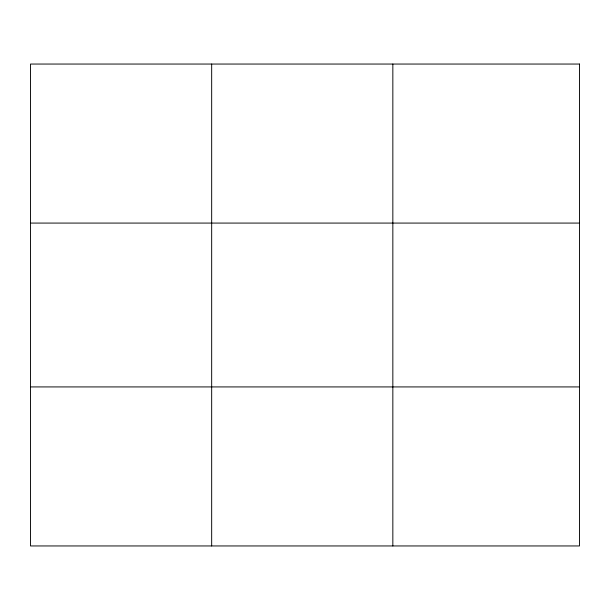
<?xml version="1.0" encoding="UTF-8"?>
<svg xmlns="http://www.w3.org/2000/svg" width="610" height="610" viewBox="0 0 610 610"><rect width="100%" height="100%" fill="white"/><g stroke="black" fill="none" stroke-linecap="round" stroke-linejoin="round"><path stroke-width="0.91" d="M211.67 64.05L211.67 545.95M392.84 64.05L392.84 545.95M30.5 223.077L579.5 223.077M30.5 386.923L579.5 386.923M579.5 64.05L579.5 545.95L30.5 545.95L30.5 64.05L579.5 64.05"/></g></svg>
